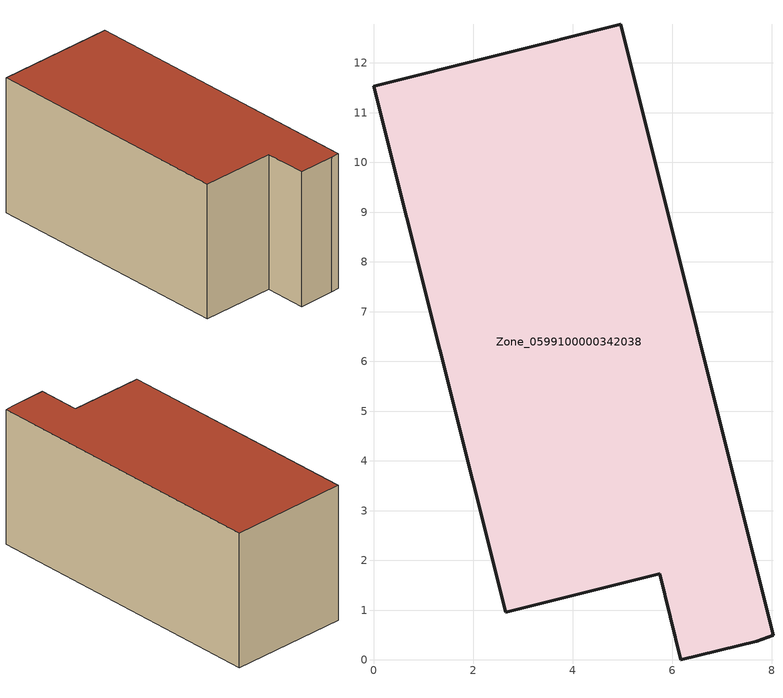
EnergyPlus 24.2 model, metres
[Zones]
Zone_0599100000342038
 floor ground (C_G): 8.03,0.5 7.7,0.38 6.18,0 5.75,1.73 2.66,0.96 0,11.53 4.97,12.78 z0
 wall outside (C_F): 4.97,12.78 0,11.53 2.66,0.96 5.75,1.73 6.18,0 7.7,0.38 8.03,0.5 4.97,12.78 z0:5.83
 roof outside (C_R): 8.03,0.5 4.97,12.78 0,11.53 2.66,0.96 5.75,1.73 6.18,0 7.7,0.38 z5.83
[BUILDING]
Pand.0599100000342038: North Axis=0; Terrain=City; Loads Convergence Tolerance Value=0.04; Temperature Convergence Tolerance Value=0.4; Solar Distribution=FullExterior; Maximum Number of Warmup Days=25; Minimum Number of Warmup Days=1
[Site:Location]
Rotterdam.The.Hague.AP_ZH_NLD Design_Conditions: Latitude=51.96; Longitude=4.45; Time Zone=1; Elevation=-4.5
[SITE:GROUNDTEMPERATURE:BUILDINGSURFACE]
18, 18, 18, 18, 18, 18, 18, 18, 18, 18, 18, 18
[MATERIAL] Thermal Absorptance=0.9; Solar Absorptance=0.7; Visible Absorptance=0.7
Name | Roughness | Thickness | Conductivity | Density | Specific Heat
G.TI.1992-2005 | MediumSmooth | 0.15 | 0.06 | 540 | 1210
F.TI.1992-2005 | Rough | 0.3 | 0.12 | 1920 | 840
R.TI.1992-2005 | MediumRough | 0.2 | 0.08 | 1500 | 1000
[CONSTRUCTION]
C_G: G.TI.1992-2005
C_F: F.TI.1992-2005
C_R: R.TI.1992-2005
[ZONE]
Zone_0599100000342038: Type=1; Multiplier=1; Ceiling Height=Autocalculate; Volume=Autocalculate; Floor Area=autocalculate; Part of Total Floor Area=Yes
[ZONEINFILTRATION:DESIGNFLOWRATE]
Infil_Zone_0599100000342038: Zone or ZoneList or Space or SpaceList=Zone_0599100000342038; Schedule=AlwaysOn; Design Flow Rate Calculation Method=Flow/Area; Flow Rate per Floor Area=0.0015; Constant Term Coefficient=1; Temperature Term Coefficient=0; Velocity Term Coefficient=0; Velocity Squared Term Coefficient=0
[HVACTEMPLATE:ZONE:IDEALLOADSAIRSYSTEM]
Zone_0599100000342038: Maximum Heating Supply Air Temperature=50; Minimum Cooling Supply Air Temperature=13; Maximum Heating Supply Air Humidity Ratio=0.0156; Minimum Cooling Supply Air Humidity Ratio=0.0077; Heating Limit=NoLimit; Cooling Limit=NoLimit; Dehumidification Control Type=ConstantSensibleHeatRatio; Cooling Sensible Heat Ratio=0.7; Dehumidification Setpoint=60; Humidification Control Type=None; Humidification Setpoint=30; Outdoor Air Method=None; Outdoor Air Flow Rate per Person=0.00944; Outdoor Air Flow Rate per Zone Floor Area=0; Outdoor Air Flow Rate per Zone=0; Demand Controlled Ventilation Type=None; Outdoor Air Economizer Type=NoEconomizer; Heat Recovery Type=None; Sensible Heat Recovery Effectiveness=0.7; Latent Heat Recovery Effectiveness=0.65
[ZONECONTROL:THERMOSTAT]
ThermostatControl_Zone_0599100000342038: Zone or ZoneList=Zone_0599100000342038; Control Type Schedule=DualSetpointControlType; Control 1=Thermostat_Zone_0599100000342038; Temperature Difference Between Cutout And Setpoint=0
[THERMOSTATSETPOINT:DUALSETPOINT]
Thermostat_Zone_0599100000342038: Heating Setpoint Temperature Schedule=HeatingSetpoint_Zone_0599100000342038; Cooling Setpoint Temperature Schedule=CoolingSetpoint_Zone_0599100000342038
[SCHEDULE:COMPACT]
HeatingSetpoint_Zone_0599100000342038: Through: 12/31, For: AllDays, Until: 24:00, 21
CoolingSetpoint_Zone_0599100000342038: Through: 12/31, For: AllDays, Until: 24:00, 24
DualSetpointControlType: Through: 12/31, For: AllDays, Until: 24:00, 4
AlwaysOn: Through: 12/31, For: AllDays, Until: 24:00, 1
